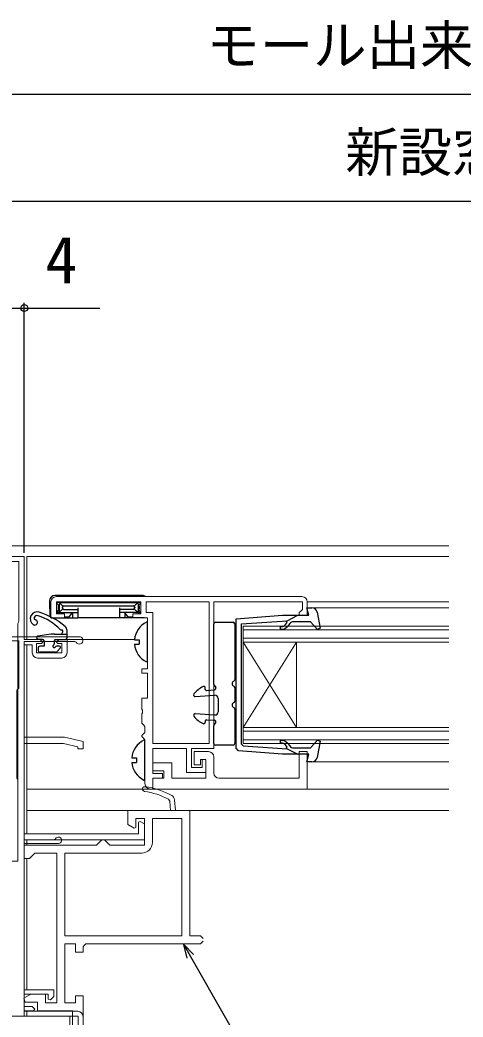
# Model space of a CAD drawing. Units: millimetres, scale not verified. Extents: x -525 to 525, y -783 to 779.
# Drawn here: x -114.3 to -31.3, y -478 to -291.4 of the extents above; entities that cross this region are included whole.
import ezdxf
from ezdxf.enums import TextEntityAlignment as Align

# ---------------------------------------------------------------- set-up
doc = ezdxf.new("R2010")
doc.units = ezdxf.units.MM
doc.header["$LTSCALE"] = 4
for name, color, linetype, lineweight in [('0-2_YKK_11', 7, 'Continuous', 18), ('0-3_YKK_11E', 4, 'Continuous', 18), ('0-4_YKK_12', 2, 'Continuous', 18)]:
    doc.layers.add(name, color=color, linetype=linetype, lineweight=lineweight)
doc.layers.add('0-5_YKK_13', color=4, linetype='Continuous')
doc.layers.add('0-7_YKK_D', color=6, linetype='Continuous')
doc.styles.add('ＭＳ ゴシック', font='')
doc.styles.get('ＭＳ ゴシック').set_extended_font_data('MS Gothic')

msp = doc.modelspace()

# ---------------------------------------------------------------- linework, layer by layer
at = {"layer": '0-2_YKK_11'}
for p, q in [((-107.465, -399.3), (-61.465, -399.3)), ((-77.965, -432.3), (-77.965, -429.3))]:
    msp.add_line(p, q, dxfattribs=at)
at = {"layer": '0-2_YKK_11', "color": 211}
msp.add_line((-106.465, -410.8), (-110.965, -410.8), dxfattribs=at)
for points in [[(-114.665, -448.8), (-114.665, -404.3), (-114.565, -404.076), (-114.465, -403.853), (-114.465, -392.7), (-116.665, -392.7), (-116.665, -394.8), (-117.465, -394.8), (-117.465, -391.8), (-113.465, -391.8), (-113.465, -407.3), (-110.465, -407.3), (-109.965, -407.8), (-110.265, -408.1), (-111.165, -408.1), (-111.165, -409.8), (-106.465, -409.8), (-106.465, -408.1), (-107.165, -408.1), (-107.465, -407.8), (-106.965, -407.3), (-105.465, -407.3), (-105.465, -409.8)], [(-111.965, -409.8), (-111.965, -408.3), (-113.465, -408.3), (-113.465, -443.7), (-92.065, -443.7), (-92.065, -441.527), (-91.765, -441.354), (-90.965, -441.815), (-90.965, -444.8), (-113.465, -444.8), (-113.465, -472.9), (-107.965, -472.9), (-107.965, -474.1), (-108.588, -474.754), (-108.965, -474.603), (-108.965, -473.7), (-113.465, -473.7), (-113.465, -476), (-111.965, -476), (-111.465, -476.5), (-111.765, -476.8), (-113.465, -476.8), (-113.465, -477.8), (-116.707, -477.8)], [(-86.068, -439.3), (-86.218, -437.593), (-86.486, -437.193)], [(-85.34, -437.298), (-85.165, -439.3), (-82.465, -439.3), (-82.465, -462.8), (-80.465, -462.8), (-79.965, -463.3)], [(-92.565, -440.8), (-92.565, -442.473), (-92.865, -442.646), (-94.065, -441.954), (-94.065, -439.3), (-86.065, -439.3)], [(-104.465, -491.3), (-104.465, -476.8), (-110.965, -476.8), (-110.965, -475.2), (-113.327, -475.2), (-113.532, -474.456), (-112.265, -473.7), (-109.465, -473.7), (-109.465, -475.3), (-107.365, -475.3), (-107.365, -447.3), (-111.465, -447.3), (-111.965, -447.8), (-112.465, -448.3), (-113.465, -448.3), (-113.465, -445.8), (-99.965, -445.8), (-99.465, -445.3), (-98.965, -444.8), (-98.465, -444.8), (-97.965, -445.3), (-97.465, -445.8), (-90.965, -445.8), (-90.965, -440.8), (-92.565, -440.8)], [(-83.965, -462.8), (-83.965, -440.8), (-89.465, -440.8), (-89.465, -445.3)], [(-91.465, -447.3), (-105.865, -447.3), (-105.865, -462.8), (-83.965, -462.8)], [(-79.965, -463.8), (-80.465, -464.3), (-101.965, -464.3), (-102.465, -464.8), (-102.465, -465.8), (-103.865, -465.8), (-103.865, -464.3), (-105.865, -464.3), (-105.865, -475.3), (-103.865, -475.3), (-103.865, -474), (-102.465, -474), (-102.465, -492.8)]]:
    msp.add_lwpolyline(points, dxfattribs=at)
at = {"layer": '0-2_YKK_11'}
for points in [[(-90.865, -434.3), (-90.865, -426.1), (-91.165, -425.8), (-91.465, -425.5), (-91.465, -425.3), (-91.165, -425), (-90.865, -424.7), (-90.865, -423.6), (-91.165, -423.3), (-91.465, -423), (-91.465, -421.258), (-91.345, -421.075), (-91.345, -420.525), (-91.465, -420.342), (-91.465, -418.3), (-90.365, -418.3), (-90.365, -413.6), (-91.465, -413.6), (-91.465, -412.8), (-90.365, -412.8), (-90.365, -403.3), (-93.165, -403.3), (-93.165, -402.5), (-91.665, -402.5), (-91.665, -400.3), (-107.465, -400.3), (-107.465, -402.5), (-105.965, -402.5), (-105.965, -403.3), (-108.465, -403.3), (-108.465, -400.3)], [(-60.465, -400.3), (-60.465, -402.8), (-61.965, -402.8), (-61.965, -402.3), (-61.665, -402), (-61.365, -401.7), (-61.365, -400.3), (-77.965, -400.3), (-77.965, -427.7), (-82.165, -427.7), (-82.165, -431.3), (-80.165, -431.3), (-80.165, -429.8), (-79.465, -429.8), (-79.465, -432.2), (-83.065, -432.2), (-83.065, -427.7), (-89.365, -427.7), (-89.365, -432.4), (-87.565, -432.4), (-87.565, -433.3), (-89.365, -433.3), (-89.365, -435.3), (-89.865, -435.3)], [(-89.365, -435.3), (-60.465, -435.3), (-60.465, -428.3), (-61.965, -428.3), (-61.965, -433.3), (-76.965, -433.3)], [(-78.965, -428.3), (-81.665, -428.3), (-81.665, -430.8), (-80.465, -430.8), (-80.465, -429.8), (-79.465, -429.8), (-79.465, -433.3), (-85.865, -433.3), (-85.865, -430.4), (-89.365, -430.4), (-89.365, -431.9), (-87.365, -431.9), (-87.365, -433.3), (-89.365, -433.3), (-89.365, -435.3)]]:
    msp.add_lwpolyline(points, dxfattribs=at)
msp.add_lwpolyline([(-78.865, -400.3), (-78.865, -426.8), (-89.365, -426.8), (-89.365, -402.3), (-90.665, -402.3), (-90.665, -400.3)], close=True, dxfattribs=at)
for centre, start, end in [((-107.465, -400.3), 90.00001, 179.99999), ((-61.465, -400.3), 0.00001, 89.99999), ((-78.965, -429.3), 0.00001, 89.99999), ((-76.965, -432.3), 180.00001, 269.99999), ((-89.865, -434.3), 180.00001, 269.99999)]:
    msp.add_arc(centre, 1, start, end, dxfattribs=at)
at = {"layer": '0-2_YKK_11', "color": 211}
for centre, radius, start, end in [((-110.965, -409.8), 1, 180.00001, 269.99999), ((-106.465, -409.8), 1, 270.00001, 359.99999), ((-90.889, -435.309), 0.45, 81.7334, 261.73342), ((-92.981, -449.708), 14.1, 62.57106, 81.7334), ((-92.981, -449.708), 15, 61.66705, 81.7334), ((-86.336, -437.385), 1, 4.99997, 61.66705), ((-91.465, -445.3), 2, 270.00001, 359.99999)]:
    msp.add_arc(centre, radius, start, end, dxfattribs=at)
at = {"layer": '0-3_YKK_11E'}
for points in [[(-149.465, -448.8), (-114.665, -448.8), (-114.665, -433.5), (-114.865, -433.3), (-114.865, -416.8), (-114.665, -416.6), (-114.465, -416.4), (-114.465, -407.6), (-116.665, -407.6), (-116.665, -409.8), (-117.465, -409.8), (-117.465, -406.8), (-103.165, -406.8)], [(-103.771, -407.85), (-104.031, -407.7), (-113.465, -407.7), (-113.465, -425.6), (-105.965, -425.6), (-102.465, -426.4), (-102.465, -427.8), (-103.465, -427.8), (-103.465, -427.402), (-106.1, -426.8), (-113.465, -426.8), (-113.465, -444.8), (-107.871, -444.8), (-107.602, -444.633)], [(-107.065, -445.5), (-113.465, -445.5), (-113.465, -476.9), (-103.465, -476.9)], [(-103.365, -492), (-103.365, -477.8), (-122.465, -477.8)], [(-102.465, -477.9), (-102.465, -492.8)]]:
    msp.add_lwpolyline(points, dxfattribs=at)
for centre, radius, start, end in [((-103.165, -407.5), 0.7, 209.99998, 89.99998), ((-107.065, -444.9), 0.6, 270, 153.6122), ((-103.465, -477.9), 1, 0, 90)]:
    msp.add_arc(centre, radius, start, end, dxfattribs=at)
at = {"layer": '0-4_YKK_12'}
for p, q in [((-125.765, -389.8), (-33.965, -389.8)), ((-112.965, -391.8), (-112.965, -407.3)), ((-33.965, -391.8), (-112.965, -391.8)), ((-60.465, -400.3), (-33.965, -400.3)), ((-33.965, -401.4), (-59.596, -401.4)), ((-72.465, -404.8), (-33.965, -404.8)), ((-72.465, -404.8), (-72.465, -407.8)), ((-33.965, -405.5), (-72.465, -405.5)), ((-112.965, -408.3), (-112.965, -443.7)), ((-105.765, -407.3), (-92.835, -407.3)), ((-72.465, -407.1), (-33.965, -407.1)), ((-72.465, -407.8), (-72.465, -423.8)), ((-72.465, -407.8), (-62.465, -423.8)), ((-72.465, -423.8), (-62.465, -407.8)), ((-33.965, -407.8), (-72.465, -407.8)), ((-62.465, -407.8), (-62.465, -423.8)), ((-72.465, -423.8), (-33.965, -423.8)), ((-72.465, -423.8), (-72.465, -426.8)), ((-33.965, -424.5), (-72.465, -424.5)), ((-72.465, -426.1), (-33.965, -426.1)), ((-33.965, -426.8), (-72.465, -426.8)), ((-59.596, -430.2), (-33.965, -430.2)), ((-112.965, -435.3), (-33.965, -435.3)), ((-33.965, -439.3), (-112.965, -439.3)), ((-112.965, -444.8), (-112.965, -445.8)), ((-112.965, -448.3), (-112.965, -472.9))]:
    msp.add_line(p, q, dxfattribs=at)
for points in [[(-112.965, -476.8), (-112.965, -477.8), (-104.965, -477.8)], [(-112.965, -477.8), (-104.965, -477.8), (-104.965, -492.8)]]:
    msp.add_lwpolyline(points, dxfattribs=at)
at = {"layer": '0-5_YKK_13'}
for p, q in [((-91.376, -399.1), (-107.754, -399.1)), ((-108.753, -400.065), (-108.765, -400.4)), ((-108.765, -400.4), (-108.681, -402.817)), ((-107.053, -400.912), (-107.452, -400.513)), ((-106.665, -400.4), (-107.265, -400.4)), ((-107.148, -401.085), (-107.148, -401.615)), ((-106.965, -400.7), (-106.965, -402)), ((-106.251, -401.114), (-106.877, -400.488)), ((-106.665, -400.4), (-92.465, -400.4)), ((-106.074, -401.019), (-93.056, -401.019)), ((-92.879, -401.114), (-92.253, -400.488)), ((-92.465, -400.4), (-91.865, -400.4)), ((-92.165, -400.7), (-92.165, -402)), ((-92.077, -400.912), (-91.665, -400.5)), ((-91.982, -401.085), (-91.982, -401.615)), ((-107.053, -401.788), (-107.465, -402.2)), ((-107.265, -402.3), (-106.965, -402.3)), ((-106.965, -402.087), (-106.965, -402)), ((-106.965, -402.087), (-106.965, -402.5)), ((-106.251, -401.586), (-106.877, -402.212)), ((-106.665, -402.3), (-103.465, -402.3)), ((-106.346, -401.291), (-106.346, -401.409)), ((-106.074, -401.681), (-103.465, -401.681)), ((-104.987, -402.991), (-104.533, -402.439)), ((-103.465, -401.409), (-103.465, -403)), ((-103.465, -403), (-103.465, -403.3)), ((-95.665, -401.409), (-95.665, -403)), ((-93.056, -401.681), (-95.665, -401.681)), ((-92.465, -402.3), (-95.665, -402.3)), ((-95.665, -403), (-95.665, -403.3)), ((-94.597, -402.439), (-94.143, -402.991)), ((-92.879, -401.586), (-92.253, -402.212)), ((-92.784, -401.291), (-92.784, -401.409)), ((-92.165, -402.087), (-92.165, -402)), ((-92.165, -402.087), (-92.165, -402.5)), ((-91.865, -402.3), (-92.165, -402.3)), ((-92.077, -401.788), (-91.665, -402.2)), ((-108.181, -403.3), (-105.848, -403.3)), ((-105.982, -403.1), (-105.218, -403.1)), ((-105.816, -403.3), (-105.428, -403.3)), ((-105.428, -403.3), (-105.16, -403.3)), ((-105.16, -403.3), (-104.465, -403.3)), ((-103.497, -403.3), (-103.465, -403.3)), ((-95.665, -403.3), (-103.465, -403.3)), ((-95.633, -403.3), (-95.665, -403.3)), ((-93.97, -403.3), (-94.665, -403.3)), ((-93.702, -403.3), (-93.97, -403.3)), ((-93.912, -403.1), (-93.148, -403.1)), ((-93.314, -403.3), (-93.702, -403.3)), ((-90.949, -403.3), (-93.282, -403.3)), ((-90.365, -411.396), (-90.365, -404.204)), ((-77.965, -415.703), (-77.965, -404.4)), ((-77.665, -404.1), (-74.365, -404.1)), ((-74.065, -404.4), (-74.065, -414.858)), ((-63.765, -404.357), (-64.19, -404.864)), ((-108.525, -406.353), (-110.909, -406.703)), ((-107.798, -406.3), (-105.465, -406.3)), ((-106.465, -406.3), (-106.465, -406.261)), ((-105.465, -407), (-105.465, -405.652)), ((-110.065, -407.3), (-110.865, -407.3)), ((-109.765, -408.6), (-110.565, -408.6)), ((-109.765, -407.6), (-109.765, -408.6)), ((-107.865, -407.6), (-107.865, -408.139)), ((-107.565, -407.3), (-105.765, -407.3)), ((-106.865, -408.6), (-107.404, -408.6)), ((-92.843, -408.225), (-91.965, -408.225)), ((-110.865, -408.9), (-110.865, -409.4)), ((-107.606, -409.7), (-110.565, -409.7)), ((-106.724, -408.941), (-107.394, -409.612)), ((-77.908, -415.879), (-77.622, -416.277)), ((-72.765, -426.933), (-72.765, -415.8)), ((-81.445, -417.999), (-77.806, -417.751)), ((-79.565, -416.655), (-79.565, -416.4)), ((-79.351, -416.854), (-77.845, -416.752)), ((-74.065, -416.342), (-74.065, -418.858)), ((-77.165, -418.35), (-77.165, -420.85)), ((-81.445, -421.201), (-77.806, -421.449)), ((-74.065, -420.342), (-74.065, -426.8)), ((-79.565, -422.545), (-79.565, -422.8)), ((-79.351, -422.346), (-77.845, -422.448)), ((-77.965, -426.8), (-77.965, -423.497)), ((-77.908, -423.321), (-77.622, -422.923)), ((-90.865, -433.496), (-90.865, -426.304)), ((-74.365, -427.1), (-77.665, -427.1)), ((-72.5, -427.231), (-72.765, -426.933)), ((-64.19, -426.736), (-63.765, -427.243)), ((-93.343, -430.325), (-92.465, -430.325))]:
    msp.add_line(p, q, dxfattribs=at)
for points in [[(-104.465, -402.3), (-104.465, -403.3), (-103.497, -403.3)], [(-94.665, -402.3), (-94.665, -403.3), (-95.633, -403.3)], [(-73.765, -427.655), (-73.765, -403.484), (-65.094, -402.8), (-60.17, -402.8), (-60.56, -401.4), (-59.596, -401.4)], [(-72.765, -415.8), (-72.765, -404.387), (-64.265, -403.813), (-62.265, -402.8)], [(-58.613, -402.218), (-58.056, -405.223), (-58.533, -405.461), (-59.865, -404), (-62.999, -404)], [(-105.851, -403.1), (-105.848, -403.3), (-105.816, -403.3)], [(-93.279, -403.1), (-93.282, -403.3), (-93.314, -403.3)], [(-64.573, -404.543), (-64.252, -404.159), (-64.428, -403.832)], [(-92.843, -407.375), (-91.965, -407.375), (-91.965, -408.225)], [(-72.5, -427.231), (-64.265, -427.787), (-62.265, -428.8)], [(-64.428, -427.768), (-64.252, -427.441), (-64.573, -427.057)], [(-62.999, -427.6), (-59.865, -427.6), (-58.533, -426.139), (-58.056, -426.377), (-58.613, -429.382)], [(-59.596, -430.2), (-60.56, -430.2), (-60.17, -428.8), (-65.094, -428.8), (-73.323, -428.151), (-73.765, -427.655)], [(-93.343, -429.475), (-92.465, -429.475), (-92.465, -430.325)]]:
    msp.add_lwpolyline(points, dxfattribs=at)
for centre, radius, start, end in [((-107.754, -400.1), 1, 90, 178), ((-91.376, -400.1), 1, 53.1301, 90), ((-107.265, -400.7), 0.3, 90, 121.36698), ((-106.802, -401.163), 0.355, 117.42695, 167.45208), ((-106.665, -400.7), 0.3, 90, 180), ((-106.007, -401.358), 0.345, 101.13494, 168.86506), ((-93.123, -401.358), 0.345, 11.13494, 78.86506), ((-92.465, -400.7), 0.3, 0, 90), ((-92.328, -401.163), 0.355, 12.54792, 62.57305), ((-91.865, -400.7), 0.3, 48.59038, 90), ((-111.061, -403.454), 1.3, 71.70693, 237.40573), ((-111.061, -403.454), 0.6, 73.11249, 158.21265), ((-113.589, -411.779), 9.3, 42.80032, 73.11249), ((-115.362, -416.461), 15, 50.54534, 71.70693), ((-108.181, -402.8), 0.5, 182, 270), ((-107.265, -402), 0.3, 228.44592, 270), ((-106.802, -401.538), 0.355, 192.54764, 242.57332), ((-106.665, -402), 0.3, 180, 270), ((-106.007, -401.342), 0.345, 191.135, 258.865), ((-105.218, -402.8), 0.3, 270, 320.56341), ((-104.765, -402.249), 0.3, 320.56341, 350.15137), ((-94.365, -402.249), 0.3, 189.84863, 219.43659), ((-93.912, -402.8), 0.3, 219.43659, 270), ((-93.123, -401.342), 0.345, 281.135, 348.865), ((-92.465, -402), 0.3, 270, 0), ((-92.328, -401.538), 0.355, 297.42668, 347.45236), ((-91.865, -402), 0.3, 270, 311.55408), ((-59.596, -402.4), 1, 10.51213, 90), ((-111.492, -404.128), 0.5, 237.40573, 79.01958), ((-111.34, -403.342), 0.3, 158.21265, 259.01958), ((-88.665, -407.8), 4.2, 117.28096, 174.19227), ((-90.519, -404.204), 0.154, 0, 117.28096), ((-77.665, -404.4), 0.3, 90, 180), ((-74.365, -404.4), 0.3, 0, 90), ((-65.339, -403.9), 1, 269.99998, 320), ((-65.339, -403.9), 1.5, 269.99998, 320), ((-62.999, -405), 1, 90, 139.99998), ((-110.865, -407), 0.3, 98.35589, 270), ((-107.798, -411.3), 5, 90, 98.35589), ((-106.545, -405.256), 0.3, 222.80032, 278.35791), ((-106.465, -405.8), 0.25, 303.05573, 98.35791), ((-106.165, -406.261), 0.3, 123.05573, 180), ((-106.465, -405.652), 1, 360, 50.54534), ((-65.339, -405.15), 0.25, 90, 269.99998), ((-110.565, -408.9), 0.3, 90, 180), ((-110.065, -407.6), 0.3, 0, 90), ((-107.865, -408.6), 0.25, 123.05573, 326.94427), ((-108.165, -408.139), 0.3, 303.05573, 360), ((-107.565, -407.6), 0.3, 90, 180), ((-107.404, -408.9), 0.3, 90, 146.94427), ((-106.865, -408.8), 0.2, 315, 90), ((-105.765, -407), 0.3, 270, 0), ((-88.665, -407.8), 4.2, 185.80773, 242.71904), ((-110.565, -409.4), 0.3, 180, 270), ((-107.606, -409.4), 0.3, 270, 315), ((-90.519, -411.396), 0.154, 242.71904, 0), ((-77.665, -415.703), 0.3, 180, 215.74883), ((-74.065, -415.6), 0.5, 112.02431, 247.97569), ((-74.365, -414.858), 0.3, 292.02431, 360), ((-74.365, -416.342), 0.3, 0, 67.97569), ((-81.465, -417.7), 0.3, 141.76261, 273.89762), ((-77.773, -420.609), 5, 116.42511, 141.76261), ((-79.865, -416.4), 0.3, 0, 116.42511), ((-79.365, -416.655), 0.2, 180, 273.89762), ((-77.865, -416.452), 0.3, 273.89762, 35.74883), ((-77.765, -418.35), 0.6, 0, 93.89762), ((-74.065, -419.6), 0.5, 112.02431, 247.97569), ((-74.365, -418.858), 0.3, 292.02431, 0), ((-81.465, -421.5), 0.3, 86.10238, 218.23739), ((-77.765, -420.85), 0.6, 266.10238, 0), ((-77.765, -420.85), 0.6, 266.10238, 0), ((-74.365, -420.342), 0.3, 0, 67.97569), ((-77.773, -418.591), 5, 218.23739, 243.57489), ((-79.865, -422.8), 0.3, 243.57489, 0), ((-79.365, -422.545), 0.2, 86.10238, 180), ((-77.665, -423.497), 0.3, 144.25117, 180), ((-77.865, -422.748), 0.3, 324.25117, 86.10238), ((-89.165, -429.9), 4.2, 117.28096, 174.19227), ((-91.019, -426.304), 0.154, 0, 117.28096), ((-77.665, -426.8), 0.3, 180, 270), ((-74.365, -426.8), 0.3, 270, 360), ((-65.339, -426.45), 0.25, 90, 269.99998), ((-65.339, -427.7), 1.5, 40.00004, 90), ((-65.339, -427.7), 1, 40.00004, 90), ((-62.999, -426.6), 1, 220.00002, 269.99998), ((-89.165, -429.9), 4.2, 185.80773, 242.71904), ((-59.596, -429.2), 1, 269.99998, 349.48785), ((-91.019, -433.496), 0.154, 242.71904, 0)]:
    msp.add_arc(centre, radius, start, end, dxfattribs=at)
at = {"layer": '0-7_YKK_D'}
for p, q in [((-125.465, -305.3), (-107.278, -305.3)), ((-114.965, -305.3), (170.035, -305.3)), ((-117.465, -325.3), (172.535, -325.3)), ((-113.465, -391.1), (-113.465, -344.3))]:
    msp.add_line(p, q, dxfattribs=at)
for points in [[(-117.465, -345.3), (-113.465, -345.3), (-99.347, -345.3)], [(-82.938, -466.957), (-83.609, -464.404), (-81.751, -466.279)], [(-83.609, -464.404), (-82.345, -466.618), (-56.107, -512.573), (29.9, -512.573)]]:
    msp.add_lwpolyline(points, dxfattribs=at)
msp.add_circle((-113.465, -345.3), 0.637, dxfattribs=at)

# ---------------------------------------------------------------- texts
at = {"layer": '0-7_YKK_D', "style": 'ＭＳ ゴシック'}
for s, height, p in [('モール出来幅WM＝新設窓PW＋16', 7.331, (-79.368, -301.993)), ('新設窓PW＝新設窓W－10', 7.331, (-53.346, -321.993)), ('4', 8.798, (-109.529, -343.3))]:
    msp.add_text(s, height=height, dxfattribs=at).set_placement(p, align=Align.BOTTOM_LEFT)

doc.saveas('drawing.dxf')
